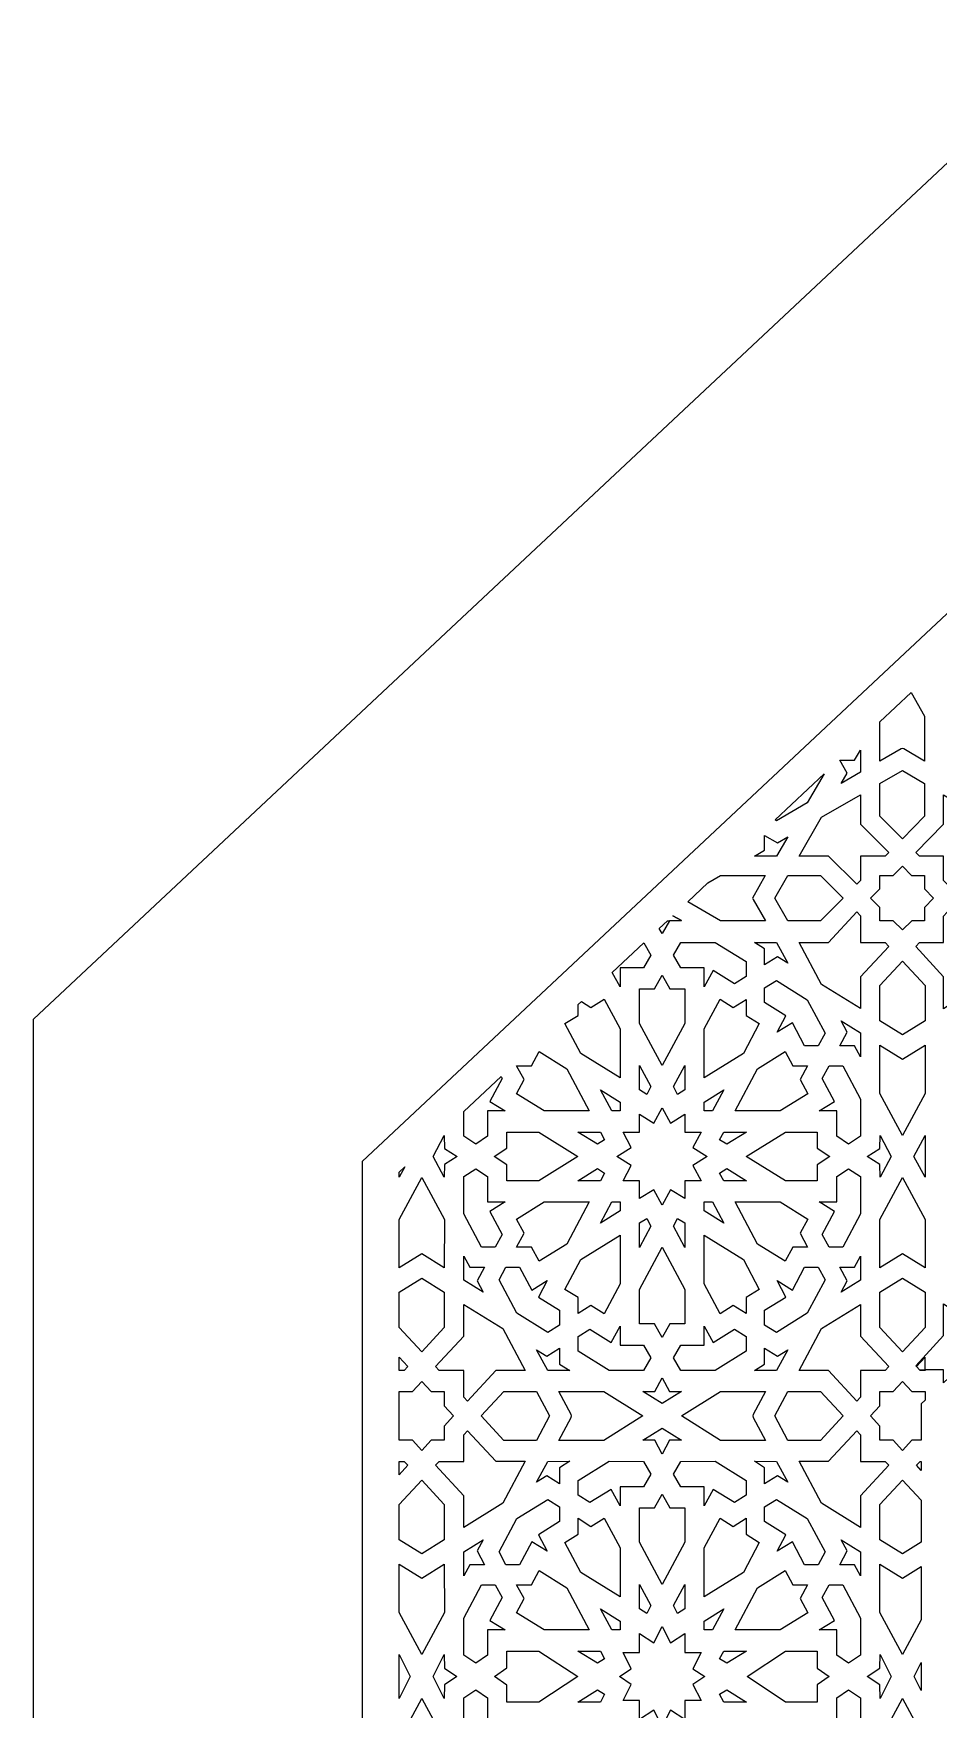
# Model space of a CAD drawing. Extents: x -340 to 340, y -250 to 250.
# Drawn here: x -340 to -202.4, y -5 to 250 of the extents above; entities that cross this region are included whole.
import ezdxf

# ---------------------------------------------------------------- set-up
doc = ezdxf.new("R2010")
doc.units = 0
doc.layers.add('LAYER_1', color=18, linetype='CONTINUOUS')
doc.layers.add('LAYER_10', color=174, linetype='CONTINUOUS')

msp = doc.modelspace()

# ---------------------------------------------------------------- linework, layer by layer
at = {"layer": 'LAYER_1'}
for points in [[(-340, -250), (-340, 100), (-180, 250), (340, 250), (340, -250)], [(-204.48, 146.12), (-204.48, 139.3), (-207.63, 141.17), (-207.83, 141.22), (-208.04, 141.17), (-211.28, 139.3), (-211.28, 145.29), (-206.53, 149.74)], [(-214.23, 137.59), (-217.16, 135.9), (-216.27, 137.47), (-217.38, 139.41), (-215.15, 139.41), (-214.23, 140.97)], [(-204.48, 135.87), (-204.48, 130.91), (-207.83, 127.47), (-211.28, 130.91), (-211.28, 135.87), (-207.83, 137.86)], [(-222.31, 132.92), (-227, 130.21), (-227.22, 130.34), (-219.76, 137.33)], [(-214.23, 129.69), (-209.93, 125.4), (-210.49, 124.85), (-214.24, 124.85), (-214.24, 121.1), (-214.79, 120.54), (-219.08, 124.83), (-223.56, 124.83), (-220.14, 130.75), (-214.23, 134.17)], [(-195.86, 130.75), (-192.53, 124.83), (-196.89, 124.83), (-201.06, 120.54), (-201.6, 121.1), (-201.6, 124.85), (-205.25, 124.85), (-205.79, 125.4), (-201.61, 129.69), (-201.61, 134.17)], [(-226.86, 126.87), (-225.29, 127.76), (-226.98, 124.84), (-230.36, 124.83), (-228.8, 125.76), (-228.8, 127.99)], [(-206.45, 121.87), (-204.49, 121.87), (-204.49, 119.86), (-203.12, 118.44), (-204.49, 117.02), (-204.49, 115.01), (-206.43, 115.01), (-207.83, 113.6), (-209.25, 115.01), (-211.26, 115.01), (-211.26, 117.02), (-212.68, 118.44), (-211.27, 119.86), (-211.27, 121.87), (-209.26, 121.87), (-207.83, 123.28)], [(-228.7, 121.88), (-230.65, 118.44), (-230.56, 118.24), (-228.69, 115), (-235.51, 115), (-240.5, 117.9), (-237.44, 120.76), (-235.52, 121.88)], [(-220.3, 121.88), (-216.87, 118.44), (-216.86, 118.44), (-220.3, 115), (-225.27, 115), (-227.25, 118.44), (-225.27, 121.88)], [(-244.39, 113.07), (-244.83, 113.83), (-243.57, 115.01), (-243.27, 115.01)], [(-241.46, 115.02), (-242.21, 115.01), (-243.27, 115.01), (-243.27, 115.01), (-241.47, 115.03)], [(-241.47, 115.03), (-241.47, 115.03), (-242.77, 115.77), (-242.76, 115.77)], [(-214.24, 115.75), (-214.24, 111.7), (-210.49, 111.7), (-209.93, 111.1), (-214.23, 106.47), (-214.23, 101.63), (-220.14, 105.32), (-223.56, 111.71), (-219.08, 111.71), (-214.79, 116.35)], [(-196.89, 111.68), (-192.53, 111.68), (-195.86, 105.31), (-201.61, 101.62), (-201.61, 106.45), (-205.79, 111.07), (-205.25, 111.67), (-201.6, 111.67), (-201.6, 115.71), (-201.06, 116.3)], [(-246.13, 109.76), (-247.23, 107.83), (-250.79, 107.83), (-250.79, 104.93), (-251.97, 107.14), (-247.19, 111.62)], [(-231.62, 108.79), (-231.62, 106.54), (-233.41, 105.42), (-236.65, 107.45), (-237.99, 104.93), (-237.99, 107.83), (-241.55, 107.83), (-242.65, 109.76), (-241.55, 111.71), (-236.31, 111.71)], [(-226.98, 111.7), (-225.29, 108.55), (-226.86, 109.51), (-228.8, 108.3), (-228.8, 110.71), (-230.36, 111.71)], [(-204.39, 105.15), (-204.39, 99.78), (-207.83, 97.64), (-211.27, 99.78), (-211.27, 105.15), (-207.83, 108.85)], [(-243.21, 104.62), (-240.96, 104.63), (-240.96, 99.38), (-244.39, 92.96), (-247.83, 99.38), (-247.83, 104.63), (-245.57, 104.62), (-244.39, 106.7)], [(-222.31, 102.98), (-219.6, 97.91), (-220.64, 95.97), (-222.72, 95.97), (-224.59, 99.46), (-226.9, 98.02), (-225.57, 100.52), (-228.8, 102.54), (-228.8, 104.79), (-227.01, 105.91)], [(-250.79, 98.53), (-250.79, 91.11), (-256.74, 94.82), (-259.17, 99.35), (-257.17, 100.6), (-257.17, 102.27), (-256.68, 102.72), (-255.22, 101.82), (-253.22, 103.07)], [(-233.57, 101.82), (-231.62, 103.03), (-231.62, 100.6), (-229.62, 99.35), (-232.04, 94.82), (-237.99, 91.11), (-237.99, 98.53), (-235.56, 103.07)], [(-214.23, 97.94), (-214.23, 94.29), (-215.15, 95.97), (-217.38, 95.97), (-216.27, 98.06), (-217.16, 99.76)], [(-258.91, 92.47), (-255.48, 86.05), (-262.35, 86.05), (-266.55, 88.67), (-265.39, 90.83), (-266.52, 92.93), (-264.27, 92.93), (-263.11, 95.09)], [(-224.51, 92.93), (-222.26, 92.93), (-223.39, 90.83), (-222.23, 88.67), (-226.44, 86.05), (-233.3, 86.05), (-229.87, 92.47), (-225.67, 95.09)], [(-204.39, 88.72), (-207.83, 82.34), (-207.83, 82.34), (-207.84, 82.34), (-211.27, 88.72), (-211.27, 96.08), (-207.83, 93.94), (-204.39, 96.08)], [(-246.11, 89.76), (-246.74, 88.58), (-247.83, 89.26), (-247.83, 92.98)], [(-240.96, 89.26), (-242.05, 88.58), (-242.68, 89.76), (-240.96, 92.98)], [(-214.23, 87.86), (-214.23, 82.21), (-216.03, 81.01), (-217.82, 82.2), (-217.82, 86.05), (-220.5, 86.05), (-218.17, 87.5), (-220.05, 90.99), (-219.01, 92.93), (-216.93, 92.93)], [(-268.74, 90.99), (-270.61, 87.5), (-268.28, 86.05), (-270.97, 86.05), (-270.97, 82.2), (-272.75, 81.01), (-274.55, 82.21), (-274.56, 85.96), (-268.89, 91.28)], [(-250.79, 87.41), (-250.79, 86.05), (-252.05, 86.05), (-253.77, 89.27)], [(-236.73, 86.05), (-237.99, 86.05), (-237.99, 87.41), (-235.01, 89.27)], [(-243.13, 84.2), (-240.96, 85.56), (-240.96, 82.84), (-238.44, 82.84), (-239.7, 80.49), (-237.52, 79.13), (-239.7, 77.77), (-238.44, 75.42), (-240.96, 75.42), (-240.96, 72.71), (-243.13, 74.07), (-244.39, 71.71), (-245.65, 74.07), (-247.83, 72.71), (-247.83, 75.42), (-250.34, 75.42), (-249.08, 77.77), (-251.26, 79.13), (-249.08, 80.49), (-250.34, 82.84), (-247.83, 82.84), (-247.83, 85.56), (-245.65, 84.2), (-244.39, 86.55)], [(-277.51, 80.34), (-275.58, 79.13), (-277.51, 77.92), (-277.53, 75.97), (-279.21, 79.13), (-277.53, 82.3)], [(-257.19, 79.13), (-263.14, 75.42), (-268, 75.42), (-267.99, 77.86), (-269.92, 79.13), (-267.99, 80.41), (-268, 82.84), (-263.14, 82.84)], [(-253.14, 81.66), (-254.23, 80.98), (-257.21, 82.84), (-253.77, 82.84)], [(-231.57, 82.84), (-234.56, 80.98), (-235.65, 81.66), (-235.02, 82.84)], [(-220.79, 82.84), (-220.79, 80.41), (-218.87, 79.13), (-220.79, 77.86), (-220.79, 75.42), (-225.64, 75.42), (-231.59, 79.13), (-225.64, 82.84)], [(-209.57, 79.13), (-211.25, 75.97), (-211.27, 77.92), (-213.21, 79.13), (-211.27, 80.34), (-211.25, 82.3)], [(-204.4, 81.49), (-204.4, 76.78), (-204.41, 75.97), (-206.09, 79.13), (-204.41, 82.3)], [(-284.37, 75.97), (-284.38, 76.75), (-283.54, 77.55)], [(-270.97, 76.07), (-270.97, 72.22), (-268.28, 72.22), (-270.61, 70.77), (-268.74, 67.27), (-269.77, 65.33), (-271.85, 65.33), (-274.56, 70.4), (-274.55, 76.06), (-272.75, 77.25)], [(-253.14, 76.6), (-253.77, 75.42), (-257.21, 75.42), (-254.23, 77.28)], [(-231.57, 75.42), (-235.02, 75.42), (-235.65, 76.6), (-234.56, 77.28)], [(-214.23, 76.06), (-214.23, 70.4), (-216.93, 65.33), (-219.01, 65.33), (-220.05, 67.27), (-218.17, 70.77), (-220.5, 72.22), (-217.82, 72.22), (-217.82, 76.07), (-216.03, 77.25)], [(-277.51, 69.55), (-277.52, 62.18), (-280.95, 64.32), (-284.39, 62.18), (-284.39, 69.55), (-280.96, 75.93), (-280.95, 75.93), (-280.95, 75.93)], [(-204.39, 69.55), (-204.39, 62.18), (-207.83, 64.32), (-211.27, 62.18), (-211.27, 69.55), (-207.84, 75.93), (-207.83, 75.93), (-207.83, 75.93)], [(-255.48, 72.22), (-258.91, 65.79), (-263.11, 63.18), (-264.27, 65.33), (-266.52, 65.33), (-265.39, 67.44), (-266.55, 69.6), (-262.35, 72.22)], [(-250.79, 72.22), (-250.79, 70.86), (-253.77, 69), (-252.05, 72.22)], [(-235.01, 69), (-237.99, 70.86), (-237.99, 72.22), (-236.73, 72.22)], [(-222.23, 69.6), (-223.39, 67.44), (-222.26, 65.33), (-224.51, 65.33), (-225.67, 63.18), (-229.87, 65.79), (-233.3, 72.22), (-226.44, 72.22)], [(-246.11, 68.51), (-247.83, 65.29), (-247.83, 69.01), (-246.74, 69.69)], [(-240.96, 69.01), (-240.96, 65.29), (-242.68, 68.51), (-242.05, 69.69)], [(-250.79, 59.74), (-253.22, 55.2), (-255.22, 56.45), (-257.17, 55.23), (-257.17, 57.67), (-259.17, 58.91), (-256.74, 63.45), (-250.79, 67.16)], [(-232.04, 63.45), (-229.62, 58.91), (-231.62, 57.67), (-231.62, 55.23), (-233.57, 56.45), (-235.56, 55.2), (-237.99, 59.74), (-237.99, 67.16)], [(-273.64, 62.29), (-271.4, 62.29), (-272.52, 60.2), (-271.63, 58.5), (-274.55, 60.33), (-274.56, 63.98)], [(-240.96, 58.88), (-240.96, 53.64), (-243.21, 53.64), (-244.39, 51.57), (-245.57, 53.64), (-247.83, 53.64), (-247.83, 58.88), (-244.39, 65.31)], [(-214.23, 60.33), (-217.16, 58.5), (-216.27, 60.2), (-217.38, 62.29), (-215.15, 62.29), (-214.23, 63.98)], [(-264.2, 58.8), (-261.88, 60.24), (-263.22, 57.74), (-259.98, 55.72), (-259.98, 53.48), (-261.78, 52.36), (-266.47, 55.29), (-269.18, 60.36), (-268.15, 62.29), (-266.07, 62.29)], [(-220.64, 62.29), (-219.6, 60.36), (-222.31, 55.29), (-227.01, 52.36), (-228.8, 53.48), (-228.8, 55.72), (-225.57, 57.74), (-226.9, 60.24), (-224.59, 58.8), (-222.72, 62.29)], [(-277.52, 58.48), (-277.52, 53.12), (-280.95, 49.41), (-284.39, 53.12), (-284.39, 58.48), (-280.95, 60.62)], [(-204.39, 58.48), (-204.39, 53.12), (-207.83, 49.41), (-211.27, 53.12), (-211.27, 58.48), (-207.83, 60.62)], [(-268.64, 52.94), (-265.23, 46.55), (-269.7, 46.55), (-273.99, 41.92), (-274.55, 42.52), (-274.55, 46.57), (-278.3, 46.57), (-278.85, 47.16), (-274.56, 51.8), (-274.56, 56.63)], [(-214.23, 51.8), (-209.93, 47.16), (-210.49, 46.57), (-214.24, 46.57), (-214.24, 42.52), (-214.79, 41.92), (-219.08, 46.55), (-223.56, 46.55), (-220.14, 52.94), (-214.23, 56.63)], [(-195.86, 53.04), (-194.82, 51.06), (-201.6, 44.7), (-201.6, 46.68), (-204.4, 46.68), (-204.4, 48.59), (-205.71, 47.19), (-205.79, 47.28), (-201.61, 51.9), (-201.61, 56.73)], [(-250.79, 50.43), (-247.23, 50.43), (-246.13, 48.5), (-247.24, 46.56), (-252.47, 46.56), (-257.17, 49.48), (-257.17, 51.72), (-255.37, 52.84), (-252.14, 50.82), (-250.79, 53.33)], [(-236.65, 50.82), (-233.41, 52.84), (-231.62, 51.72), (-231.62, 49.48), (-236.31, 46.56), (-241.55, 46.56), (-242.65, 48.5), (-241.55, 50.43), (-237.99, 50.43), (-237.99, 53.33)], [(-283.06, 47.16), (-283.61, 46.57), (-284.38, 46.57), (-284.38, 48.59)], [(-259.98, 47.55), (-258.42, 46.55), (-261.8, 46.56), (-263.49, 49.72), (-261.92, 48.76), (-259.98, 49.97)], [(-226.86, 48.76), (-225.29, 49.72), (-226.98, 46.56), (-230.36, 46.55), (-228.8, 47.55), (-228.8, 49.97)], [(-205.25, 46.68), (-204.4, 46.68), (-204.4, 46.57), (-205.17, 46.57), (-205.73, 47.16), (-205.71, 47.19)], [(-279.54, 43.36), (-277.52, 43.36), (-277.52, 41.19), (-276.11, 39.65), (-277.52, 38.11), (-277.52, 35.94), (-279.54, 35.94), (-280.95, 34.41), (-282.37, 35.94), (-284.38, 35.94), (-284.38, 38.11), (-284.38, 39.65), (-284.38, 41.19), (-284.38, 43.36), (-282.37, 43.36), (-280.95, 44.89)], [(-261.53, 39.65), (-263.52, 35.93), (-268.49, 35.93), (-271.92, 39.65), (-268.49, 43.37), (-263.52, 43.37)], [(-247.35, 39.65), (-253.27, 35.93), (-260.09, 35.93), (-258.22, 39.42), (-258.17, 39.65), (-258.22, 39.88), (-260.09, 43.37), (-253.27, 43.37)], [(-243.27, 43.36), (-241.47, 43.35), (-244.39, 41.52), (-247.32, 43.35), (-245.51, 43.36), (-244.39, 45.45)], [(-228.69, 43.37), (-230.56, 39.88), (-230.61, 39.65), (-230.56, 39.42), (-228.69, 35.93), (-235.51, 35.93), (-241.44, 39.65), (-235.51, 43.37)], [(-220.3, 43.37), (-216.86, 39.65), (-220.3, 35.93), (-225.27, 35.93), (-227.25, 39.65), (-225.27, 43.37)], [(-206.41, 43.36), (-204.4, 43.36), (-204.4, 42.07), (-205, 41.51), (-205, 35.94), (-206.41, 35.94), (-207.83, 34.41), (-209.25, 35.94), (-211.26, 35.94), (-211.26, 38.11), (-212.68, 39.65), (-211.26, 41.19), (-211.26, 43.36), (-209.25, 43.36), (-207.83, 44.89)], [(-269.7, 32.75), (-265.23, 32.75), (-268.64, 26.36), (-274.56, 22.67), (-274.56, 27.5), (-278.85, 32.14), (-278.3, 32.74), (-274.55, 32.74), (-274.55, 36.79), (-273.99, 37.38)], [(-241.47, 35.96), (-243.27, 35.94), (-244.39, 33.85), (-245.51, 35.94), (-247.32, 35.96), (-244.39, 37.78)], [(-214.24, 36.79), (-214.24, 32.74), (-210.49, 32.74), (-209.93, 32.14), (-214.23, 27.5), (-214.23, 22.67), (-220.14, 26.36), (-223.56, 32.75), (-219.08, 32.75), (-214.79, 37.38)], [(-283.61, 32.74), (-283.06, 32.14), (-284.38, 30.71), (-284.38, 32.74)], [(-259.98, 31.75), (-259.98, 29.34), (-261.92, 30.54), (-263.49, 29.58), (-261.8, 32.74), (-258.42, 32.75)], [(-247.24, 32.74), (-246.13, 30.8), (-247.23, 28.87), (-250.79, 28.87), (-250.79, 25.97), (-252.14, 28.48), (-255.37, 26.46), (-257.17, 27.58), (-257.17, 29.82), (-252.47, 32.75)], [(-231.62, 29.82), (-231.62, 27.58), (-233.41, 26.46), (-236.65, 28.48), (-237.99, 25.97), (-237.99, 28.87), (-241.55, 28.87), (-242.65, 30.8), (-241.55, 32.74), (-236.31, 32.75)], [(-226.98, 32.74), (-225.29, 29.58), (-226.86, 30.54), (-228.8, 29.34), (-228.8, 31.75), (-230.36, 32.75)], [(-205, 31.35), (-205.73, 32.14), (-205.17, 32.74), (-205, 32.74)], [(-277.52, 26.18), (-277.52, 20.82), (-280.95, 18.68), (-284.39, 20.82), (-284.39, 26.18), (-280.95, 29.89)], [(-205, 26.84), (-205, 20.44), (-207.83, 18.68), (-211.27, 20.82), (-211.27, 26.18), (-207.83, 29.89)], [(-259.98, 25.82), (-259.98, 23.58), (-263.22, 21.56), (-261.88, 19.06), (-264.2, 20.5), (-266.07, 17.01), (-268.15, 17.01), (-269.18, 18.95), (-266.47, 24.02), (-261.78, 26.94)], [(-243.21, 25.66), (-240.96, 25.66), (-240.96, 20.42), (-244.39, 14), (-247.83, 20.42), (-247.83, 25.66), (-245.57, 25.66), (-244.39, 27.74)], [(-222.31, 24.02), (-219.6, 18.95), (-220.64, 17.01), (-222.72, 17.01), (-224.59, 20.5), (-226.9, 19.06), (-225.57, 21.56), (-228.8, 23.58), (-228.8, 25.82), (-227.01, 26.94)], [(-250.79, 19.56), (-250.79, 12.14), (-256.74, 15.85), (-259.17, 20.39), (-257.17, 21.64), (-257.17, 24.07), (-255.22, 22.85), (-253.22, 24.1)], [(-233.57, 22.85), (-231.62, 24.07), (-231.62, 21.64), (-229.62, 20.39), (-232.04, 15.85), (-237.99, 12.14), (-237.99, 19.56), (-235.56, 24.1)], [(-272.52, 19.1), (-271.4, 17.01), (-273.64, 17.01), (-274.56, 15.33), (-274.55, 18.97), (-271.63, 20.8)], [(-214.23, 18.97), (-214.23, 15.33), (-215.15, 17.01), (-217.38, 17.01), (-216.27, 19.1), (-217.16, 20.8)], [(-280.95, 14.98), (-277.52, 17.12), (-277.51, 9.75), (-280.95, 3.37), (-280.95, 3.37), (-280.96, 3.37), (-284.39, 9.75), (-284.39, 17.12)], [(-258.91, 13.51), (-255.48, 7.08), (-262.35, 7.08), (-266.55, 9.7), (-265.39, 11.86), (-266.52, 13.97), (-264.27, 13.97), (-263.11, 16.13)], [(-224.51, 13.97), (-222.26, 13.97), (-223.39, 11.86), (-222.23, 9.7), (-226.44, 7.08), (-233.3, 7.08), (-229.87, 13.51), (-225.67, 16.13)], [(-207.83, 14.98), (-205, 16.74), (-205, 8.62), (-207.83, 3.37), (-207.83, 3.37), (-207.84, 3.37), (-211.27, 9.75), (-211.27, 17.12)], [(-269.77, 13.97), (-268.74, 12.03), (-270.61, 8.53), (-268.28, 7.08), (-270.97, 7.08), (-270.97, 3.23), (-272.75, 2.05), (-274.55, 3.24), (-274.56, 8.9), (-271.85, 13.97)], [(-246.11, 10.79), (-246.74, 9.61), (-247.83, 10.29), (-247.83, 14.01)], [(-240.96, 10.29), (-242.05, 9.61), (-242.68, 10.79), (-240.96, 14.01)], [(-214.23, 8.9), (-214.23, 3.24), (-216.03, 2.05), (-217.82, 3.23), (-217.82, 7.08), (-220.5, 7.08), (-218.17, 8.53), (-220.05, 12.03), (-219.01, 13.97), (-216.93, 13.97)], [(-250.79, 8.44), (-250.79, 7.08), (-252.05, 7.08), (-253.77, 10.3)], [(-236.73, 7.08), (-237.99, 7.08), (-237.99, 8.44), (-235.01, 10.3)], [(-243.13, 5.11), (-240.96, 6.54), (-240.96, 3.67), (-238.44, 3.67), (-239.7, 1.19), (-237.89, 0), (-239.7, -1.19), (-238.44, -3.67), (-240.96, -3.67), (-240.96, -6.54), (-243.13, -5.11), (-244.39, -7.59), (-245.65, -5.11), (-247.83, -6.54), (-247.83, -3.67), (-250.34, -3.67), (-249.08, -1.19), (-250.89, 0), (-249.08, 1.19), (-250.34, 3.67), (-247.83, 3.67), (-247.83, 6.54), (-245.65, 5.11), (-244.39, 7.59)], [(-282.74, 0), (-284.37, -3.34), (-284.38, -2.46), (-284.38, 0), (-284.38, 2.45), (-284.37, 3.33)], [(-277.51, 1.25), (-275.63, 0), (-277.51, -1.25), (-277.53, -3.34), (-279.2, 0), (-277.53, 3.33)], [(-257.21, 0), (-263.14, -3.88), (-268, -3.88), (-267.99, -1.33), (-269.9, 0), (-267.99, 1.33), (-268, 3.88), (-263.14, 3.88)], [(-253.14, 2.7), (-254.23, 2.02), (-257.21, 3.88), (-253.77, 3.88)], [(-231.57, 3.88), (-234.56, 2.02), (-235.65, 2.7), (-235.02, 3.88)], [(-220.79, 3.88), (-220.79, 1.28), (-218.98, 0), (-220.79, -1.28), (-220.79, -3.88), (-225.64, -3.88), (-231.47, 0), (-225.64, 3.88)], [(-209.57, 0), (-209.57, 0), (-209.57, 0), (-211.25, -3.34), (-211.27, -1.28), (-213.21, 0), (-213.2, 0), (-213.21, 0), (-211.27, 1.27), (-211.25, 3.33)], [(-205, -2.15), (-206.08, 0), (-205, 2.15)], [(-270.97, -3.24), (-270.97, -7.09), (-268.28, -7.09), (-270.61, -8.54), (-268.74, -12.03), (-269.77, -13.97), (-271.85, -13.97), (-274.56, -8.9), (-274.55, -3.24), (-272.75, -2.05)], [(-253.14, -2.7), (-253.77, -3.88), (-257.21, -3.88), (-254.23, -2.02)], [(-231.57, -3.88), (-235.02, -3.88), (-235.65, -2.7), (-234.56, -2.02)], [(-214.23, -3.24), (-214.23, -8.9), (-216.93, -13.97), (-219.01, -13.97), (-220.05, -12.03), (-218.17, -8.54), (-220.5, -7.09), (-217.82, -7.09), (-217.82, -3.24), (-216.03, -2.05)], [(-277.51, -9.75), (-277.52, -17.12), (-280.95, -14.98), (-284.39, -17.12), (-284.39, -9.75), (-280.96, -3.37), (-280.95, -3.38), (-280.95, -3.37)], [(-205, -8.62), (-205, -16.74), (-207.83, -14.98), (-211.27, -17.12), (-211.27, -9.75), (-207.84, -3.37), (-207.83, -3.38), (-207.83, -3.37)]]:
    msp.add_lwpolyline(points, close=True, dxfattribs=at)
at = {"layer": 'LAYER_10'}
msp.add_lwpolyline([(-290, -200), (290, -200), (290, 200), (-160.23, 200), (-290, 78.34)], close=True, dxfattribs=at)

doc.saveas('drawing.dxf')
